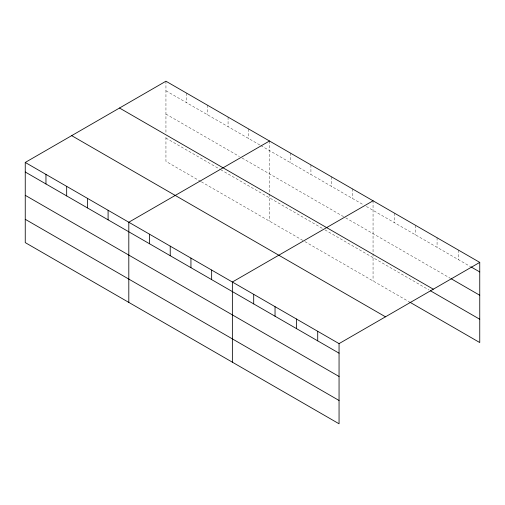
<?xml version="1.0" encoding="UTF-8"?>
<svg xmlns="http://www.w3.org/2000/svg" width="505" height="505" viewBox="0 0 505 505"><rect width="100%" height="100%" fill="white"/><g stroke="black" fill="none" stroke-linecap="round" stroke-linejoin="round"><path stroke-width="0.38" stroke-dasharray="2.52 1.89" d="M165.943 90.78L260.144 145.169M260.814 145.554L363.701 204.954M366.377 206.494L470.414 266.564M165.943 114.079L239.433 156.506M242.11 158.052L344.997 217.453M345.666 217.838L450.409 278.312M165.943 138.08L220.06 169.327M220.729 169.712L322.278 228.342M324.955 229.882L429.073 289.996M200.687 181.434L165.943 161.379L165.943 136.533M201.356 181.825L304.244 241.226M304.906 241.611L409.063 301.744M458.414 250.07L458.414 259.633M437.071 237.754L437.071 247.317M415.735 225.432L415.735 234.995M394.392 213.11L394.392 222.673M373.056 200.794L373.056 253.011M373.056 253.788L373.056 280.957M352.345 188.838L352.345 198.396M331.633 176.876L331.633 186.44M310.922 164.92L310.922 174.484M290.211 152.964L290.211 162.528M269.5 141.002L269.5 193.226M269.5 193.996L269.5 221.165M248.788 129.046L248.788 138.61M228.077 117.091L228.077 126.654M207.366 105.135L207.366 114.692M186.654 93.172L186.654 102.736M165.943 81.217L165.943 133.434"/><path stroke-width="0.76" d="M339.057 376.484L339.057 343.621L25.25 162.446L25.25 242.608L339.057 423.783L339.057 376.484L25.25 195.309M25.25 162.446L165.943 81.217L479.75 262.392L479.75 342.554L409.732 302.129M269.5 141.002L128.807 222.232L128.807 302.394M373.056 200.794L232.363 282.024L232.363 362.186M339.057 343.621L479.75 262.392M471.083 266.949L479.75 271.955M451.079 278.697L479.75 295.255M119.515 108.026L433.322 289.195M430.405 290.766L479.75 319.255M71.678 135.643L385.485 316.818M25.25 172.009L339.057 353.184M25.25 219.309L339.057 400.484M317.714 331.299L317.714 340.862M296.378 318.983L296.378 328.54M275.042 306.661L275.042 316.225M253.699 294.339L253.699 303.903M211.652 270.061L211.652 279.625M190.941 258.106L190.941 267.669M170.229 246.15L170.229 255.713M149.518 234.194L149.518 243.751M108.095 210.276L108.095 219.839M87.384 198.32L87.384 207.883M66.673 186.364L66.673 195.921M45.961 174.402L45.961 183.965"/></g></svg>
